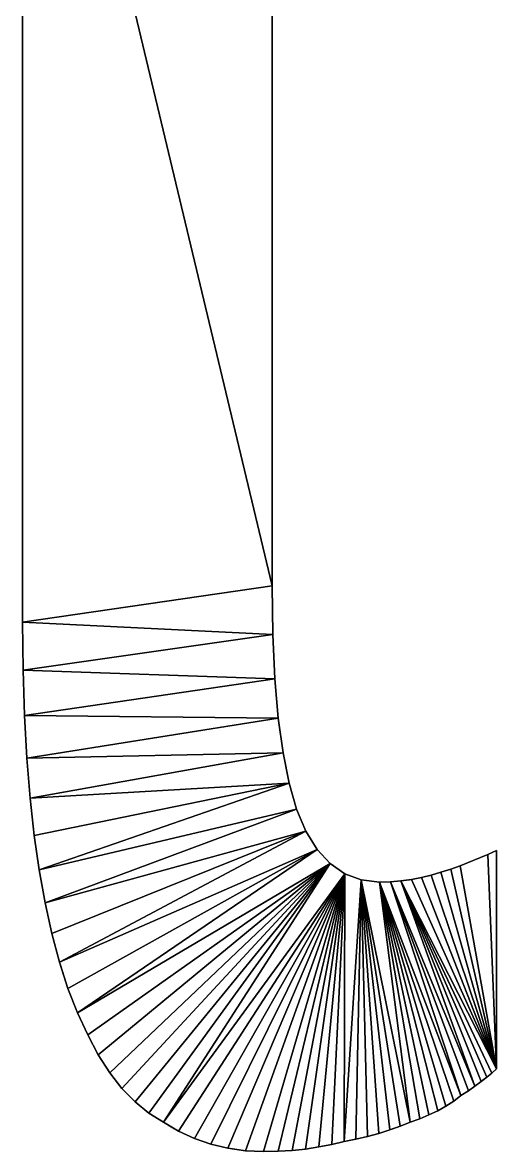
# Model space of a CAD drawing. Header units: inches. Extents: x 62 to 1153, y 3 to 780.
# Drawn here: x 101.796 to 103.186, y 31.163 to 34.478 of the extents above; entities that cross this region are included whole.
import ezdxf

# ---------------------------------------------------------------- set-up
doc = ezdxf.new("R2010")
doc.units = ezdxf.units.IN
doc.header["$MEASUREMENT"] = 0
doc.layers.add('Base', color=3, linetype='Continuous')

msp = doc.modelspace()

# ---------------------------------------------------------------- linework, layer by layer
at = {"layer": 'Base'}
for points in [[(101.796, 32.7175, -43), (101.796, 35.8895, -43), (101.796, 32.7175, -44)], [(101.796, 35.8895, -44), (101.796, 32.7175, -44), (101.796, 35.8895, -43)], [(102.528, 35.8895, -43), (101.796, 35.8895, -43), (102.528, 32.8245, -43)], [(102.528, 32.8245, -43), (101.796, 35.8895, -43), (101.796, 32.7175, -43)], [(102.528, 35.8895, -44), (102.528, 35.8895, -43), (102.528, 32.8245, -43)], [(102.528, 32.8245, -43), (102.528, 32.8245, -44), (102.528, 35.8895, -44)], [(102.53, 32.6815, -43), (102.528, 32.8245, -43), (101.796, 32.7175, -43)], [(102.528, 32.8245, -44), (102.528, 32.8245, -43), (102.53, 32.6815, -43)], [(102.528, 32.8245, -44), (102.53, 32.6815, -43), (102.53, 32.6815, -44)], [(101.796, 32.7175, -44), (101.798, 32.5765, -44), (101.798, 32.5765, -43)], [(101.796, 32.7175, -44), (101.798, 32.5765, -43), (101.796, 32.7175, -43)], [(101.796, 32.7175, -43), (101.798, 32.5765, -43), (102.53, 32.6815, -43)], [(102.536, 32.5515, -43), (102.53, 32.6815, -43), (101.798, 32.5765, -43)], [(102.53, 32.6815, -44), (102.53, 32.6815, -43), (102.536, 32.5515, -43)], [(102.53, 32.6815, -44), (102.536, 32.5515, -43), (102.536, 32.5515, -44)], [(101.798, 32.5765, -44), (101.802, 32.4435, -44), (101.802, 32.4435, -43)], [(101.798, 32.5765, -44), (101.802, 32.4435, -43), (101.798, 32.5765, -43)], [(101.798, 32.5765, -43), (101.802, 32.4435, -43), (102.536, 32.5515, -43)], [(102.546, 32.4355, -43), (102.536, 32.5515, -43), (101.802, 32.4435, -43)], [(102.536, 32.5515, -44), (102.536, 32.5515, -43), (102.546, 32.4355, -43)], [(102.536, 32.5515, -44), (102.546, 32.4355, -43), (102.546, 32.4355, -44)], [(101.802, 32.4435, -44), (101.808, 32.3185, -44), (101.808, 32.3185, -43)], [(101.802, 32.4435, -44), (101.808, 32.3185, -43), (101.802, 32.4435, -43)], [(101.802, 32.4435, -43), (101.808, 32.3185, -43), (102.546, 32.4355, -43)], [(102.56, 32.3335, -43), (102.546, 32.4355, -43), (101.808, 32.3185, -43)], [(102.546, 32.4355, -44), (102.546, 32.4355, -43), (102.56, 32.3335, -43)], [(102.546, 32.4355, -44), (102.56, 32.3335, -43), (102.56, 32.3335, -44)], [(101.808, 32.3185, -43), (101.818, 32.2005, -43), (102.56, 32.3335, -43)], [(101.818, 32.2005, -43), (101.808, 32.3185, -43), (101.813, 32.2595, -44)], [(101.808, 32.3185, -44), (101.813, 32.2595, -44), (101.808, 32.3185, -43)], [(102.578, 32.2445, -43), (102.56, 32.3335, -43), (101.818, 32.2005, -43)], [(102.56, 32.3335, -44), (102.56, 32.3335, -43), (102.575, 32.2595, -44)], [(102.56, 32.3335, -43), (102.578, 32.2445, -43), (102.575, 32.2595, -44)], [(101.813, 32.2595, -44), (101.818, 32.2005, -44), (101.818, 32.2005, -43)], [(102.578, 32.2445, -44), (102.575, 32.2595, -44), (102.578, 32.2445, -43)], [(101.818, 32.2005, -43), (101.83, 32.0915, -43), (102.578, 32.2445, -43)], [(101.845, 31.9905, -43), (102.578, 32.2445, -43), (101.83, 32.0915, -43)], [(102.6, 32.1685, -43), (102.578, 32.2445, -43), (101.845, 31.9905, -43)], [(102.578, 32.2445, -44), (102.578, 32.2445, -43), (102.6, 32.1685, -43)], [(102.578, 32.2445, -44), (102.6, 32.1685, -43), (102.6, 32.1685, -44)], [(101.818, 32.2005, -44), (101.83, 32.0915, -44), (101.83, 32.0915, -43)], [(101.818, 32.2005, -44), (101.83, 32.0915, -43), (101.818, 32.2005, -43)], [(101.862, 31.8935, -43), (102.6, 32.1685, -43), (101.845, 31.9905, -43)], [(102.6, 32.1685, -43), (101.862, 31.8935, -43), (102.627, 32.1035, -43)], [(102.6, 32.1685, -44), (102.6, 32.1685, -43), (102.627, 32.1035, -43)], [(102.6, 32.1685, -44), (102.627, 32.1035, -43), (102.627, 32.1035, -44)], [(101.83, 32.0915, -44), (101.845, 31.9905, -44), (101.845, 31.9905, -43)], [(101.83, 32.0915, -44), (101.845, 31.9905, -43), (101.83, 32.0915, -43)], [(101.882, 31.8035, -43), (102.627, 32.1035, -43), (101.862, 31.8935, -43)], [(101.904, 31.7195, -43), (102.627, 32.1035, -43), (101.882, 31.8035, -43)], [(102.66, 32.0495, -43), (102.627, 32.1035, -43), (101.904, 31.7195, -43)], [(102.627, 32.1035, -44), (102.627, 32.1035, -43), (102.66, 32.0495, -43)], [(102.627, 32.1035, -44), (102.66, 32.0495, -43), (102.66, 32.0495, -44)], [(101.904, 31.7195, -43), (101.929, 31.6415, -43), (102.66, 32.0495, -43)], [(101.929, 31.6415, -43), (101.957, 31.5705, -43), (102.66, 32.0495, -43)], [(102.698, 32.0085, -43), (102.66, 32.0495, -43), (101.957, 31.5705, -43)], [(102.66, 32.0495, -44), (102.66, 32.0495, -43), (102.698, 32.0085, -43)], [(102.66, 32.0495, -44), (102.698, 32.0085, -43), (102.698, 32.0085, -44)], [(103.08, 32.0025, -44), (103.08, 32.0025, -43), (103.161, 32.0355, -43)], [(103.08, 32.0025, -44), (103.161, 32.0355, -43), (103.161, 32.0355, -44)], [(103.08, 32.0025, -43), (103.186, 31.4055, -43), (103.161, 32.0355, -43)], [(103.161, 32.0355, -44), (103.161, 32.0355, -43), (103.186, 32.0475, -43)], [(103.161, 32.0355, -44), (103.186, 32.0475, -43), (103.186, 32.0475, -44)], [(103.186, 32.0475, -43), (103.161, 32.0355, -43), (103.186, 31.4055, -43)], [(103.186, 31.4055, -43), (103.186, 31.4055, -44), (103.186, 32.0475, -43)], [(103.186, 32.0475, -44), (103.186, 32.0475, -43), (103.186, 31.4055, -44)], [(101.845, 31.9905, -44), (101.862, 31.8935, -44), (101.862, 31.8935, -43)], [(101.845, 31.9905, -44), (101.862, 31.8935, -43), (101.845, 31.9905, -43)], [(101.987, 31.5055, -43), (102.698, 32.0085, -43), (101.957, 31.5705, -43)], [(102.018, 31.4475, -43), (102.698, 32.0085, -43), (101.987, 31.5055, -43)], [(102.052, 31.3945, -43), (102.698, 32.0085, -43), (102.018, 31.4475, -43)], [(102.087, 31.3485, -43), (102.698, 32.0085, -43), (102.052, 31.3945, -43)], [(102.126, 31.3095, -43), (102.698, 32.0085, -43), (102.087, 31.3485, -43)], [(102.166, 31.2755, -43), (102.698, 32.0085, -43), (102.126, 31.3095, -43)], [(102.209, 31.2495, -43), (102.698, 32.0085, -43), (102.166, 31.2755, -43)], [(102.698, 32.0085, -43), (102.209, 31.2495, -43), (102.741, 31.9785, -43)], [(102.698, 32.0085, -44), (102.698, 32.0085, -43), (102.741, 31.9785, -43)], [(102.698, 32.0085, -44), (102.741, 31.9785, -43), (102.741, 31.9785, -44)], [(103.023, 31.9835, -44), (103.023, 31.9835, -43), (103.052, 31.9925, -43)], [(103.023, 31.9835, -44), (103.052, 31.9925, -43), (103.052, 31.9925, -44)], [(103.052, 31.9925, -43), (103.023, 31.9835, -43), (103.186, 31.4055, -43)], [(103.052, 31.9925, -44), (103.052, 31.9925, -43), (103.08, 32.0025, -43)], [(103.052, 31.9925, -44), (103.08, 32.0025, -43), (103.08, 32.0025, -44)], [(103.08, 32.0025, -43), (103.052, 31.9925, -43), (103.186, 31.4055, -43)], [(102.253, 31.2225, -43), (102.741, 31.9785, -43), (102.209, 31.2495, -43)], [(102.253, 31.2225, -43), (102.3, 31.2015, -43), (102.741, 31.9785, -43)], [(102.3, 31.2015, -43), (102.348, 31.1845, -43), (102.741, 31.9785, -43)], [(102.398, 31.1735, -43), (102.741, 31.9785, -43), (102.348, 31.1845, -43)], [(102.45, 31.1655, -43), (102.741, 31.9785, -43), (102.398, 31.1735, -43)], [(102.45, 31.1655, -43), (102.503, 31.1635, -43), (102.741, 31.9785, -43)], [(102.503, 31.1635, -43), (102.546, 31.1645, -43), (102.741, 31.9785, -43)], [(102.546, 31.1645, -43), (102.587, 31.1665, -43), (102.741, 31.9785, -43)], [(102.587, 31.1665, -43), (102.626, 31.1705, -43), (102.741, 31.9785, -43)], [(102.626, 31.1705, -43), (102.665, 31.1765, -43), (102.741, 31.9785, -43)], [(102.665, 31.1765, -43), (102.703, 31.1835, -43), (102.741, 31.9785, -43)], [(102.703, 31.1835, -43), (102.739, 31.1925, -43), (102.741, 31.9785, -43)], [(102.789, 31.9605, -43), (102.741, 31.9785, -43), (102.739, 31.1925, -43)], [(102.739, 31.1925, -43), (102.774, 31.1995, -43), (102.789, 31.9605, -43)], [(102.741, 31.9785, -44), (102.741, 31.9785, -43), (102.789, 31.9605, -43)], [(102.741, 31.9785, -44), (102.789, 31.9605, -43), (102.789, 31.9605, -44)], [(102.774, 31.1995, -43), (102.808, 31.2075, -43), (102.789, 31.9605, -43)], [(102.789, 31.9605, -43), (102.843, 31.9545, -43), (102.843, 31.9545, -44)], [(102.789, 31.9605, -43), (102.843, 31.9545, -44), (102.789, 31.9605, -44)], [(102.873, 31.2265, -43), (102.904, 31.2375, -43), (102.789, 31.9605, -43)], [(102.904, 31.2375, -43), (102.933, 31.2495, -43), (102.789, 31.9605, -43)], [(102.873, 31.2265, -43), (102.789, 31.9605, -43), (102.841, 31.2165, -43)], [(102.808, 31.2075, -43), (102.841, 31.2165, -43), (102.789, 31.9605, -43)], [(102.843, 31.9545, -43), (102.789, 31.9605, -43), (102.933, 31.2495, -43)], [(102.843, 31.9545, -44), (102.843, 31.9545, -43), (102.875, 31.9555, -43)], [(102.843, 31.9545, -44), (102.875, 31.9555, -43), (102.875, 31.9555, -44)], [(102.875, 31.9555, -43), (102.843, 31.9545, -43), (103.082, 31.3275, -43)], [(102.988, 31.2705, -43), (103.014, 31.2825, -43), (102.843, 31.9545, -43)], [(102.933, 31.2495, -43), (102.961, 31.2595, -43), (102.843, 31.9545, -43)], [(102.961, 31.2595, -43), (102.988, 31.2705, -43), (102.843, 31.9545, -43)], [(103.014, 31.2825, -43), (103.038, 31.2965, -43), (102.843, 31.9545, -43)], [(103.038, 31.2965, -43), (103.061, 31.3115, -43), (102.843, 31.9545, -43)], [(103.061, 31.3115, -43), (103.082, 31.3275, -43), (102.843, 31.9545, -43)], [(102.875, 31.9555, -44), (102.875, 31.9555, -43), (102.906, 31.9575, -43)], [(102.875, 31.9555, -44), (102.906, 31.9575, -43), (102.906, 31.9575, -44)], [(102.906, 31.9575, -43), (102.875, 31.9555, -43), (103.123, 31.3555, -43)], [(103.082, 31.3275, -43), (103.104, 31.3415, -43), (102.875, 31.9555, -43)], [(103.104, 31.3415, -43), (103.123, 31.3555, -43), (102.875, 31.9555, -43)], [(102.906, 31.9575, -43), (102.937, 31.9615, -43), (102.931, 31.9607, -44)], [(102.937, 31.9615, -43), (102.906, 31.9575, -43), (103.186, 31.4055, -43)], [(102.906, 31.9575, -44), (102.906, 31.9575, -43), (102.931, 31.9607, -44)], [(103.123, 31.3555, -43), (103.141, 31.3685, -43), (102.906, 31.9575, -43)], [(103.141, 31.3685, -43), (103.158, 31.3815, -43), (102.906, 31.9575, -43)], [(103.158, 31.3815, -43), (103.173, 31.3935, -43), (102.906, 31.9575, -43)], [(103.173, 31.3935, -43), (103.186, 31.4055, -43), (102.906, 31.9575, -43)], [(102.937, 31.9615, -44), (102.931, 31.9607, -44), (102.937, 31.9615, -43)], [(102.937, 31.9615, -44), (102.937, 31.9615, -43), (102.966, 31.9675, -43)], [(102.937, 31.9615, -44), (102.966, 31.9675, -43), (102.966, 31.9675, -44)], [(102.966, 31.9675, -43), (102.937, 31.9615, -43), (103.186, 31.4055, -43)], [(102.966, 31.9675, -43), (102.995, 31.9745, -43), (102.9905, 31.9734, -44)], [(102.995, 31.9745, -43), (102.966, 31.9675, -43), (103.186, 31.4055, -43)], [(102.966, 31.9675, -44), (102.966, 31.9675, -43), (102.9905, 31.9734, -44)], [(102.995, 31.9745, -44), (102.9905, 31.9734, -44), (102.995, 31.9745, -43)], [(102.995, 31.9745, -44), (102.995, 31.9745, -43), (103.023, 31.9835, -43)], [(102.995, 31.9745, -44), (103.023, 31.9835, -43), (103.023, 31.9835, -44)], [(103.023, 31.9835, -43), (102.995, 31.9745, -43), (103.186, 31.4055, -43)], [(101.862, 31.8935, -44), (101.882, 31.8035, -44), (101.882, 31.8035, -43)], [(101.862, 31.8935, -44), (101.882, 31.8035, -43), (101.862, 31.8935, -43)], [(101.882, 31.8035, -44), (101.904, 31.7195, -44), (101.904, 31.7195, -43)], [(101.882, 31.8035, -44), (101.904, 31.7195, -43), (101.882, 31.8035, -43)], [(101.904, 31.7195, -44), (101.907, 31.7101, -44), (101.904, 31.7195, -43)], [(101.907, 31.7101, -44), (101.929, 31.6415, -43), (101.904, 31.7195, -43)], [(101.907, 31.7101, -44), (101.929, 31.6415, -44), (101.929, 31.6415, -43)], [(101.929, 31.6415, -44), (101.957, 31.5705, -44), (101.957, 31.5705, -43)], [(101.929, 31.6415, -44), (101.957, 31.5705, -43), (101.929, 31.6415, -43)], [(101.957, 31.5705, -44), (101.987, 31.5055, -44), (101.987, 31.5055, -43)], [(101.957, 31.5705, -44), (101.987, 31.5055, -43), (101.957, 31.5705, -43)], [(101.987, 31.5055, -44), (102.018, 31.4475, -44), (102.018, 31.4475, -43)], [(101.987, 31.5055, -44), (102.018, 31.4475, -43), (101.987, 31.5055, -43)], [(102.018, 31.4475, -44), (102.052, 31.3945, -44), (102.052, 31.3945, -43)], [(102.018, 31.4475, -44), (102.052, 31.3945, -43), (102.018, 31.4475, -43)], [(102.052, 31.3945, -44), (102.087, 31.3485, -44), (102.087, 31.3485, -43)], [(102.052, 31.3945, -44), (102.087, 31.3485, -43), (102.052, 31.3945, -43)], [(103.158, 31.3815, -44), (103.173, 31.3935, -44), (103.173, 31.3935, -43)], [(103.158, 31.3815, -44), (103.173, 31.3935, -43), (103.158, 31.3815, -43)], [(103.173, 31.3935, -44), (103.186, 31.4055, -44), (103.186, 31.4055, -43)], [(103.173, 31.3935, -44), (103.186, 31.4055, -43), (103.173, 31.3935, -43)], [(103.104, 31.3415, -44), (103.123, 31.3555, -44), (103.123, 31.3555, -43)], [(103.104, 31.3415, -44), (103.123, 31.3555, -43), (103.104, 31.3415, -43)], [(103.123, 31.3555, -44), (103.141, 31.3685, -44), (103.141, 31.3685, -43)], [(103.123, 31.3555, -44), (103.141, 31.3685, -43), (103.123, 31.3555, -43)], [(103.1505, 31.3757, -44), (103.158, 31.3815, -43), (103.141, 31.3685, -43)], [(103.141, 31.3685, -44), (103.1505, 31.3757, -44), (103.141, 31.3685, -43)], [(103.1505, 31.3757, -44), (103.158, 31.3815, -44), (103.158, 31.3815, -43)], [(102.087, 31.3485, -44), (102.126, 31.3095, -44), (102.126, 31.3095, -43)], [(102.087, 31.3485, -44), (102.126, 31.3095, -43), (102.087, 31.3485, -43)], [(103.061, 31.3115, -44), (103.082, 31.3275, -44), (103.082, 31.3275, -43)], [(103.061, 31.3115, -44), (103.082, 31.3275, -43), (103.061, 31.3115, -43)], [(103.082, 31.3275, -44), (103.104, 31.3415, -44), (103.104, 31.3415, -43)], [(103.082, 31.3275, -44), (103.104, 31.3415, -43), (103.082, 31.3275, -43)], [(102.126, 31.3095, -44), (102.166, 31.2755, -44), (102.166, 31.2755, -43)], [(102.126, 31.3095, -44), (102.166, 31.2755, -43), (102.126, 31.3095, -43)], [(103.0171, 31.2843, -44), (103.038, 31.2965, -43), (103.014, 31.2825, -43)], [(103.0171, 31.2843, -44), (103.038, 31.2965, -44), (103.038, 31.2965, -43)], [(103.038, 31.2965, -44), (103.061, 31.3115, -44), (103.061, 31.3115, -43)], [(103.038, 31.2965, -44), (103.061, 31.3115, -43), (103.038, 31.2965, -43)], [(102.166, 31.2755, -44), (102.209, 31.2495, -44), (102.209, 31.2495, -43)], [(102.166, 31.2755, -44), (102.209, 31.2495, -43), (102.166, 31.2755, -43)], [(102.933, 31.2495, -44), (102.961, 31.2595, -44), (102.961, 31.2595, -43)], [(102.933, 31.2495, -44), (102.961, 31.2595, -43), (102.933, 31.2495, -43)], [(102.961, 31.2595, -44), (102.988, 31.2705, -44), (102.988, 31.2705, -43)], [(102.961, 31.2595, -44), (102.988, 31.2705, -43), (102.961, 31.2595, -43)], [(102.988, 31.2705, -44), (103.014, 31.2825, -44), (103.014, 31.2825, -43)], [(102.988, 31.2705, -44), (103.014, 31.2825, -43), (102.988, 31.2705, -43)], [(103.014, 31.2825, -44), (103.0171, 31.2843, -44), (103.014, 31.2825, -43)], [(102.253, 31.2225, -43), (102.209, 31.2495, -43), (102.2318, 31.2355, -44)], [(102.209, 31.2495, -44), (102.2318, 31.2355, -44), (102.209, 31.2495, -43)], [(102.2318, 31.2355, -44), (102.253, 31.2225, -44), (102.253, 31.2225, -43)], [(102.865, 31.224, -44), (102.873, 31.2265, -43), (102.841, 31.2165, -43)], [(102.841, 31.2165, -44), (102.865, 31.224, -44), (102.841, 31.2165, -43)], [(102.865, 31.224, -44), (102.873, 31.2265, -44), (102.873, 31.2265, -43)], [(102.8984, 31.2355, -44), (102.904, 31.2375, -43), (102.873, 31.2265, -43)], [(102.873, 31.2265, -44), (102.8984, 31.2355, -44), (102.873, 31.2265, -43)], [(102.8984, 31.2355, -44), (102.904, 31.2375, -44), (102.904, 31.2375, -43)], [(102.933, 31.2495, -43), (102.904, 31.2375, -43), (102.931, 31.2486, -44)], [(102.904, 31.2375, -44), (102.931, 31.2486, -44), (102.904, 31.2375, -43)], [(102.931, 31.2486, -44), (102.933, 31.2495, -44), (102.933, 31.2495, -43)], [(102.253, 31.2225, -44), (102.3, 31.2015, -44), (102.3, 31.2015, -43)], [(102.253, 31.2225, -44), (102.3, 31.2015, -43), (102.253, 31.2225, -43)], [(102.3, 31.2015, -44), (102.348, 31.1845, -44), (102.348, 31.1845, -43)], [(102.3, 31.2015, -44), (102.348, 31.1845, -43), (102.3, 31.2015, -43)], [(102.703, 31.1835, -44), (102.739, 31.1925, -44), (102.739, 31.1925, -43)], [(102.703, 31.1835, -44), (102.739, 31.1925, -43), (102.703, 31.1835, -43)], [(102.739, 31.1925, -44), (102.774, 31.1995, -44), (102.774, 31.1995, -43)], [(102.739, 31.1925, -44), (102.774, 31.1995, -43), (102.739, 31.1925, -43)], [(102.774, 31.1995, -44), (102.808, 31.2075, -44), (102.808, 31.2075, -43)], [(102.774, 31.1995, -44), (102.808, 31.2075, -43), (102.774, 31.1995, -43)], [(102.808, 31.2075, -44), (102.841, 31.2165, -44), (102.841, 31.2165, -43)], [(102.808, 31.2075, -44), (102.841, 31.2165, -43), (102.808, 31.2075, -43)], [(102.348, 31.1845, -44), (102.398, 31.1735, -44), (102.398, 31.1735, -43)], [(102.348, 31.1845, -44), (102.398, 31.1735, -43), (102.348, 31.1845, -43)], [(102.45, 31.1655, -43), (102.398, 31.1735, -43), (102.419, 31.1702, -44)], [(102.398, 31.1735, -44), (102.419, 31.1702, -44), (102.398, 31.1735, -43)], [(102.419, 31.1702, -44), (102.45, 31.1655, -44), (102.45, 31.1655, -43)], [(102.45, 31.1655, -44), (102.503, 31.1635, -44), (102.503, 31.1635, -43)], [(102.45, 31.1655, -44), (102.503, 31.1635, -43), (102.45, 31.1655, -43)], [(102.503, 31.1635, -43), (102.503, 31.1635, -44), (102.546, 31.1645, -44)], [(102.503, 31.1635, -43), (102.546, 31.1645, -44), (102.546, 31.1645, -43)], [(102.546, 31.1645, -44), (102.587, 31.1665, -44), (102.587, 31.1665, -43)], [(102.546, 31.1645, -44), (102.587, 31.1665, -43), (102.546, 31.1645, -43)], [(102.587, 31.1665, -44), (102.626, 31.1705, -44), (102.626, 31.1705, -43)], [(102.587, 31.1665, -44), (102.626, 31.1705, -43), (102.587, 31.1665, -43)], [(102.626, 31.1705, -44), (102.665, 31.1765, -44), (102.665, 31.1765, -43)], [(102.626, 31.1705, -44), (102.665, 31.1765, -43), (102.626, 31.1705, -43)], [(102.665, 31.1765, -44), (102.703, 31.1835, -44), (102.703, 31.1835, -43)], [(102.665, 31.1765, -44), (102.703, 31.1835, -43), (102.665, 31.1765, -43)]]:
    msp.add_3dface(points, dxfattribs=at)

doc.saveas('drawing.dxf')
